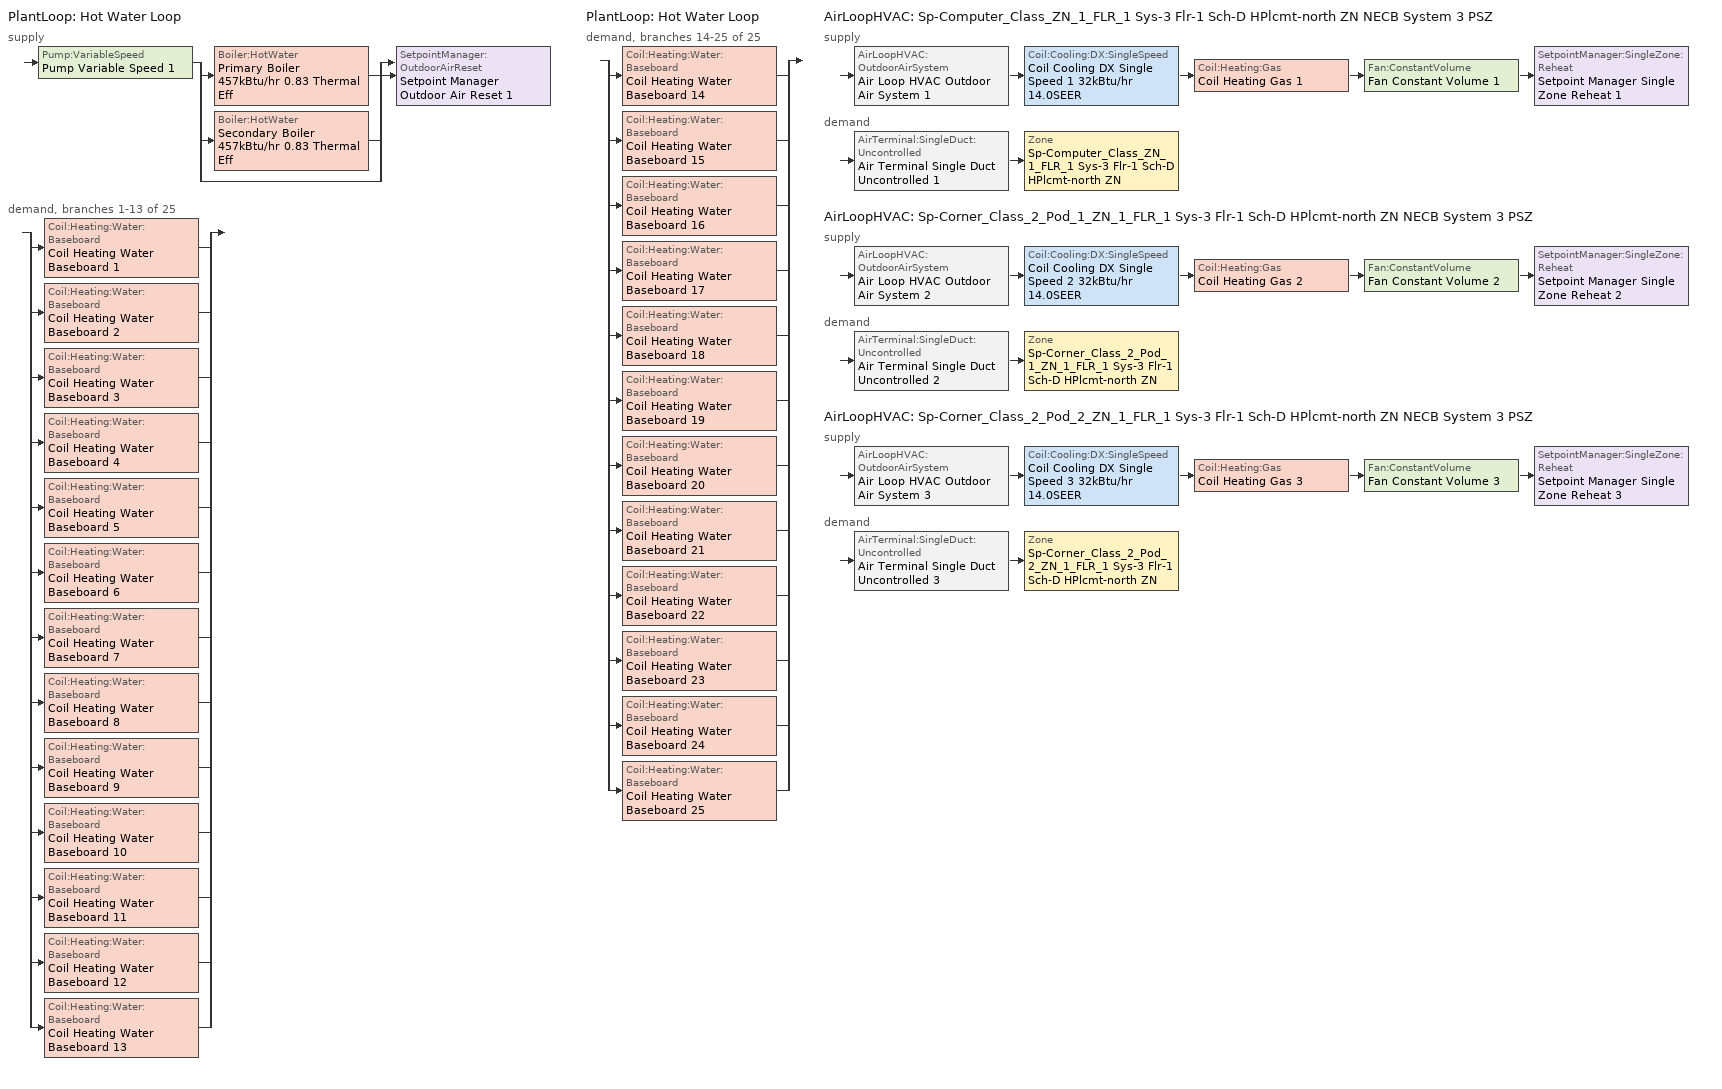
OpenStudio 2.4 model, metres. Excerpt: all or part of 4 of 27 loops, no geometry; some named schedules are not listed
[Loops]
PlantLoop 'Hot Water Loop'
 supply: Pump:VariableSpeed 'Pump Variable Speed 1' > split
  | Boiler:HotWater 'Primary Boiler 457kBtu/hr 0.83 Thermal Eff'
  | Boiler:HotWater 'Secondary Boiler 457kBtu/hr 0.83 Thermal Eff'
  | bypass
  join > SetpointManager:OutdoorAirReset 'Setpoint Manager Outdoor Air Reset 1'
 demand, branches 1-13 of 25: split
  | Coil:Heating:Water:Baseboard 'Coil Heating Water Baseboard 1'
  | Coil:Heating:Water:Baseboard 'Coil Heating Water Baseboard 2'
  | Coil:Heating:Water:Baseboard 'Coil Heating Water Baseboard 3'
  | Coil:Heating:Water:Baseboard 'Coil Heating Water Baseboard 4'
  | Coil:Heating:Water:Baseboard 'Coil Heating Water Baseboard 5'
  | Coil:Heating:Water:Baseboard 'Coil Heating Water Baseboard 6'
  | Coil:Heating:Water:Baseboard 'Coil Heating Water Baseboard 7'
  | Coil:Heating:Water:Baseboard 'Coil Heating Water Baseboard 8'
  | Coil:Heating:Water:Baseboard 'Coil Heating Water Baseboard 9'
  | Coil:Heating:Water:Baseboard 'Coil Heating Water Baseboard 10'
  | Coil:Heating:Water:Baseboard 'Coil Heating Water Baseboard 11'
  | Coil:Heating:Water:Baseboard 'Coil Heating Water Baseboard 12'
  | Coil:Heating:Water:Baseboard 'Coil Heating Water Baseboard 13'
PlantLoop 'Hot Water Loop'
 demand, branches 14-25 of 25: split
  | Coil:Heating:Water:Baseboard 'Coil Heating Water Baseboard 14'
  | Coil:Heating:Water:Baseboard 'Coil Heating Water Baseboard 15'
  | Coil:Heating:Water:Baseboard 'Coil Heating Water Baseboard 16'
  | Coil:Heating:Water:Baseboard 'Coil Heating Water Baseboard 17'
  | Coil:Heating:Water:Baseboard 'Coil Heating Water Baseboard 18'
  | Coil:Heating:Water:Baseboard 'Coil Heating Water Baseboard 19'
  | Coil:Heating:Water:Baseboard 'Coil Heating Water Baseboard 20'
  | Coil:Heating:Water:Baseboard 'Coil Heating Water Baseboard 21'
  | Coil:Heating:Water:Baseboard 'Coil Heating Water Baseboard 22'
  | Coil:Heating:Water:Baseboard 'Coil Heating Water Baseboard 23'
  | Coil:Heating:Water:Baseboard 'Coil Heating Water Baseboard 24'
  | Coil:Heating:Water:Baseboard 'Coil Heating Water Baseboard 25'
AirLoopHVAC 'Sp-Computer_Class_ZN_1_FLR_1 Sys-3 Flr-1 Sch-D HPlcmt-north ZN NECB System 3 PSZ'
 supply: AirLoopHVAC:OutdoorAirSystem 'Air Loop HVAC Outdoor Air System 1' > Coil:Cooling:DX:SingleSpeed 'Coil Cooling DX Single Speed 1 32kBtu/hr 14.0SEER' > Coil:Heating:Gas 'Coil Heating Gas 1' > Fan:ConstantVolume 'Fan Constant Volume 1' > SetpointManager:SingleZone:Reheat 'Setpoint Manager Single Zone Reheat 1'
 demand: AirTerminal:SingleDuct:Uncontrolled 'Air Terminal Single Duct Uncontrolled 1' > Zone 'Sp-Computer_Class_ZN_1_FLR_1 Sys-3 Flr-1 Sch-D HPlcmt-north ZN'
AirLoopHVAC 'Sp-Corner_Class_2_Pod_1_ZN_1_FLR_1 Sys-3 Flr-1 Sch-D HPlcmt-north ZN NECB System 3 PSZ'
 supply: AirLoopHVAC:OutdoorAirSystem 'Air Loop HVAC Outdoor Air System 2' > Coil:Cooling:DX:SingleSpeed 'Coil Cooling DX Single Speed 2 32kBtu/hr 14.0SEER' > Coil:Heating:Gas 'Coil Heating Gas 2' > Fan:ConstantVolume 'Fan Constant Volume 2' > SetpointManager:SingleZone:Reheat 'Setpoint Manager Single Zone Reheat 2'
 demand: AirTerminal:SingleDuct:Uncontrolled 'Air Terminal Single Duct Uncontrolled 2' > Zone 'Sp-Corner_Class_2_Pod_1_ZN_1_FLR_1 Sys-3 Flr-1 Sch-D HPlcmt-north ZN'
AirLoopHVAC 'Sp-Corner_Class_2_Pod_2_ZN_1_FLR_1 Sys-3 Flr-1 Sch-D HPlcmt-north ZN NECB System 3 PSZ'
 supply: AirLoopHVAC:OutdoorAirSystem 'Air Loop HVAC Outdoor Air System 3' > Coil:Cooling:DX:SingleSpeed 'Coil Cooling DX Single Speed 3 32kBtu/hr 14.0SEER' > Coil:Heating:Gas 'Coil Heating Gas 3' > Fan:ConstantVolume 'Fan Constant Volume 3' > SetpointManager:SingleZone:Reheat 'Setpoint Manager Single Zone Reheat 3'
 demand: AirTerminal:SingleDuct:Uncontrolled 'Air Terminal Single Duct Uncontrolled 3' > Zone 'Sp-Corner_Class_2_Pod_2_ZN_1_FLR_1 Sys-3 Flr-1 Sch-D HPlcmt-north ZN'
[Sizing:Zone] Zone Cooling Design Supply Air Temperature Input Method=SupplyAirTemperature; Zone Cooling Design Supply Air Temperature {C}=13; Zone Cooling Design Supply Air Temperature Difference {deltaC}=11.11; Zone Heating Design Supply Air Temperature Input Method=SupplyAirTemperature; Zone Heating Design Supply Air Temperature {C}=43; Zone Heating Design Supply Air Temperature Difference {deltaC}=11.11; Zone Cooling Design Supply Air Humidity Ratio {kg-H2O/kg-air}=0.0085; Zone Heating Design Supply Air Humidity Ratio {kg-H2O/kg-air}=0.008; Zone Heating Sizing Factor=1.3; Zone Cooling Sizing Factor=1.1; Cooling Design Air Flow Method=DesignDay; Heating Design Air Flow Method=DesignDay; Account for Dedicated Outdoor Air System=No; Dedicated Outdoor Air System Control Strategy=NeutralSupplyAir; Dedicated Outdoor Air Low Setpoint Temperature for Design {C}=autosize; Dedicated Outdoor Air High Setpoint Temperature for Design {C}=autosize
Sp-Computer_Class_ZN_1_FLR_1 Sys-3 Flr-1 Sch-D HPlcmt-north ZN; Sp-Corner_Class_2_Pod_1_ZN_1_FLR_1 Sys-3 Flr-1 Sch-D HPlcmt-north ZN; Sp-Corner_Class_2_Pod_2_ZN_1_FLR_1 Sys-3 Flr-1 Sch-D HPlcmt-north ZN
[Zone equipment]
Sp-Computer_Class_ZN_1_FLR_1 Sys-3 Flr-1 Sch-D HPlcmt-north ZN: Air Terminal Single Duct Uncontrolled 1, Zone HVAC Baseboard Convective Water 1
Sp-Corner_Class_2_Pod_1_ZN_1_FLR_1 Sys-3 Flr-1 Sch-D HPlcmt-north ZN: Air Terminal Single Duct Uncontrolled 2, Zone HVAC Baseboard Convective Water 2
Sp-Corner_Class_2_Pod_2_ZN_1_FLR_1 Sys-3 Flr-1 Sch-D HPlcmt-north ZN: Air Terminal Single Duct Uncontrolled 3, Zone HVAC Baseboard Convective Water 3
[PlantLoop]
Hot Water Loop: Fluid Type=Water; Glycol Concentration=0; Plant Loop Volume {m3}=Autocalculate; Load Distribution Scheme=Optimal
[Sizing:Plant]
Hot Water Loop: Loop Type=Heating; Design Loop Exit Temperature {C}=82; Loop Design Temperature Difference {deltaC}=16; Sizing Option=NonCoincident; Zone Timesteps in Averaging Window=1; Coincident Sizing Factor Mode=None
[Pump:VariableSpeed]
Pump Variable Speed 1: Motor Efficiency=0.865; Pump Control Type=Intermittent; Skin Loss Radiative Fraction=0.5; Design Power Sizing Method=PowerPerFlowPerPressure; Design Electric Power per Unit Flow Rate {W/(m3/s)}=348701.1; Design Shaft Power per Unit Flow Rate per Unit Head {W-s/m3-Pa}=1.45151; Design Minimum Flow Rate Fraction=0
[Boiler:HotWater] Fuel Type=NaturalGas; Nominal Capacity {W}=134007; Nominal Thermal Efficiency=0.83; Normalized Boiler Efficiency Curve=BOILER-EFFFPLR-NECB2011; Water Outlet Upper Temperature Limit {C}=99; Boiler Flow Mode=ConstantFlow; Parasitic Electric Load {W}=0; Sizing Factor=1
Primary Boiler 457kBtu/hr 0.83 Thermal Eff; Secondary Boiler 457kBtu/hr 0.83 Thermal Eff
[SetpointManager:OutdoorAirReset]
Setpoint Manager Outdoor Air Reset 1: Control Variable=Temperature; Setpoint at Outdoor Low Temperature {C}=82; Outdoor Low Temperature {C}=-16; Setpoint at Outdoor High Temperature {C}=60; Outdoor High Temperature {C}=0
[AirLoopHVAC] Design Supply Air Flow Rate {m3/s}=AutoSize
Name | Availability Schedule
Sp-Computer_Class_ZN_1_FLR_1 Sys-3 Flr-1 Sch-D HPlcmt-north ZN NECB System 3 PSZ | Sp-Computer_Class_ZN_1_FLR_1 Sys-3 Flr-1 Sch-D HPlcmt-north ZN NECB System 3 PSZ Occ Sch
Sp-Corner_Class_2_Pod_1_ZN_1_FLR_1 Sys-3 Flr-1 Sch-D HPlcmt-north ZN NECB System 3 PSZ | Sp-Corner_Class_2_Pod_1_ZN_1_FLR_1 Sys-3 Flr-1 Sch-D HPlcmt-north ZN NECB System 3 PSZ Occ Sch
Sp-Corner_Class_2_Pod_2_ZN_1_FLR_1 Sys-3 Flr-1 Sch-D HPlcmt-north ZN NECB System 3 PSZ | Sp-Corner_Class_2_Pod_2_ZN_1_FLR_1 Sys-3 Flr-1 Sch-D HPlcmt-north ZN NECB System 3 PSZ Occ Sch
[Sizing:System] Type of Load to Size On=Sensible; Design Outdoor Air Flow Rate {m3/s}=Autosize; Minimum System Air Flow Ratio=1; Preheat Design Temperature {C}=7; Preheat Design Humidity Ratio {kg-H2O/kg-Air}=0.008; Precool Design Temperature {C}=13; Precool Design Humidity Ratio {kg-H2O/kg-Air}=0.008; Central Cooling Design Supply Air Temperature {C}=13; Central Heating Design Supply Air Temperature {C}=43; Sizing Option=NonCoincident; 100% Outdoor Air in Cooling=No; 100% Outdoor Air in Heating=No; Central Cooling Design Supply Air Humidity Ratio {kg-H2O/kg-Air}=0.0085; Central Heating Design Supply Air Humidity Ratio {kg-H2O/kg-Air}=0.008; Cooling Design Air Flow Method=DesignDay; Cooling Design Air Flow Rate {m3/s}=0; Heating Design Air Flow Method=DesignDay; Heating Design Air Flow Rate {m3/s}=0; System Outdoor Air Method=ZoneSum; Zone Maximum Outdoor Air Fraction=1; Cooling Supply Air Flow Rate Per Floor Area {m3/s-m2}=0.00996765; Cooling Fraction of Autosized Cooling Supply Air Flow Rate=1; Cooling Supply Air Flow Rate Per Unit Cooling Capacity {m3/s-W}=3.94755e-05; Heating Supply Air Flow Rate Per Floor Area {m3/s-m2}=0.00996765; Heating Fraction of Autosized Heating Supply Air Flow Rate=1; Heating Fraction of Autosized Cooling Supply Air Flow Rate=1; Heating Supply Air Flow Rate Per Unit Heating Capacity {m3/s-W}=3.15882e-05; Cooling Design Capacity Method=CoolingDesignCapacity; Cooling Design Capacity {W}=autosize; Cooling Design Capacity Per Floor Area {W/m2}=234.7; Fraction of Autosized Cooling Design Capacity=1; Heating Design Capacity Method=HeatingDesignCapacity; Heating Design Capacity {W}=autosize; Heating Design Capacity Per Floor Area {W/m2}=157; Fraction of Autosized Heating Design Capacity=1; Central Cooling Capacity Control Method=OnOff
Sp-Computer_Class_ZN_1_FLR_1 Sys-3 Flr-1 Sch-D HPlcmt-north ZN NECB System 3 PSZ; Sp-Corner_Class_2_Pod_1_ZN_1_FLR_1 Sys-3 Flr-1 Sch-D HPlcmt-north ZN NECB System 3 PSZ; Sp-Corner_Class_2_Pod_2_ZN_1_FLR_1 Sys-3 Flr-1 Sch-D HPlcmt-north ZN NECB System 3 PSZ
[Fan:ConstantVolume] Availability Schedule=Always On Discrete; Fan Efficiency=0.39975; Pressure Rise {Pa}=640; Maximum Flow Rate {m3/s}=AutoSize; Motor Efficiency=0.615
Fan Constant Volume 1; Fan Constant Volume 2; Fan Constant Volume 3
[Coil:Heating:Gas] Availability Schedule=Always On Discrete; Gas Burner Efficiency=0.8; Nominal Capacity {W}=AutoSize; Parasitic Electric Load {W}=0; Parasitic Gas Load {W}=0
Coil Heating Gas 1; Coil Heating Gas 2; Coil Heating Gas 3
[Coil:Cooling:DX:SingleSpeed] Availability Schedule=Always On Discrete; Rated Total Cooling Capacity {W}=autosize; Rated Sensible Heat Ratio=autosize; Rated COP {W/W}=3.8248; Rated Air Flow Rate {m3/s}=autosize; Rated Evaporator Fan Power Per Volume Flow Rate {W/(m3/s)}=773.3; Total Cooling Capacity Function of Temperature Curve=DXCOOL-NECB2011-REF-CAPFT; Total Cooling Capacity Function of Flow Fraction Curve=DXCOOL-NECB2011-REF-CAPFFLOW; Energy Input Ratio Function of Temperature Curve=DXCOOL-NECB2011-REF-COOLEIRFT; Energy Input Ratio Function of Flow Fraction Curve=DXCOOL-NECB2011-REF-COOLEIRFFLOW; Part Load Fraction Correlation Curve=DXCOOL-NECB2011-REF-COOLPLFFPLR; Condenser Type=AirCooled; Evaporative Condenser Effectiveness=0; Evaporative Condenser Air Flow Rate {m3/s}=Autosize; Evaporative Condenser Pump Rated Power Consumption {W}=Autosize; Crankcase Heater Capacity {W}=0; Maximum Outdoor Dry-Bulb Temperature for Crankcase Heater Operation {C}=0; Basin Heater Capacity {W/K}=0; Basin Heater Setpoint Temperature {C}=10
Coil Cooling DX Single Speed 1 32kBtu/hr 14.0SEER; Coil Cooling DX Single Speed 2 32kBtu/hr 14.0SEER; Coil Cooling DX Single Speed 3 32kBtu/hr 14.0SEER
[Controller:OutdoorAir] Minimum Outdoor Air Flow Rate {m3/s}=0; Maximum Outdoor Air Flow Rate {m3/s}=Autosize; Economizer Control Type=NoEconomizer; Economizer Control Action Type=ModulateFlow; Economizer Maximum Limit Dry-Bulb Temperature {C}=28; Economizer Maximum Limit Enthalpy {J/kg}=64000; Economizer Minimum Limit Dry-Bulb Temperature {C}=-100; Lockout Type=NoLockout; Minimum Limit Type=FixedMinimum; High Humidity Control=No; Heat Recovery Bypass Control Type=BypassWhenWithinEconomizerLimits
Name | Minimum Outdoor Air Schedule | Controller Mechanical Ventilation
Controller Outdoor Air 1 | Sp-Computer_Class_ZN_1_FLR_1 Sys-3 Flr-1 Sch-D HPlcmt-north ZN NECB System 3 PSZ Occ Sch | Controller Mechanical Ventilation 1
Controller Outdoor Air 2 | Sp-Corner_Class_2_Pod_1_ZN_1_FLR_1 Sys-3 Flr-1 Sch-D HPlcmt-north ZN NECB System 3 PSZ Occ Sch | Controller Mechanical Ventilation 2
Controller Outdoor Air 3 | Sp-Corner_Class_2_Pod_2_ZN_1_FLR_1 Sys-3 Flr-1 Sch-D HPlcmt-north ZN NECB System 3 PSZ Occ Sch | Controller Mechanical Ventilation 3
[Controller:MechanicalVentilation] Availability Schedule=Always On Discrete; System Outdoor Air Method=ZoneSum
Controller Mechanical Ventilation 1; Controller Mechanical Ventilation 2; Controller Mechanical Ventilation 3
[AirLoopHVAC:OutdoorAirSystem]
Name | Controller
Air Loop HVAC Outdoor Air System 1 | Controller Outdoor Air 1
Air Loop HVAC Outdoor Air System 2 | Controller Outdoor Air 2
Air Loop HVAC Outdoor Air System 3 | Controller Outdoor Air 3
[SetpointManager:SingleZone:Reheat] Minimum Supply Air Temperature {C}=13; Maximum Supply Air Temperature {C}=43
Name | Control Zone
Setpoint Manager Single Zone Reheat 1 | Sp-Computer_Class_ZN_1_FLR_1 Sys-3 Flr-1 Sch-D HPlcmt-north ZN
Setpoint Manager Single Zone Reheat 2 | Sp-Corner_Class_2_Pod_1_ZN_1_FLR_1 Sys-3 Flr-1 Sch-D HPlcmt-north ZN
Setpoint Manager Single Zone Reheat 3 | Sp-Corner_Class_2_Pod_2_ZN_1_FLR_1 Sys-3 Flr-1 Sch-D HPlcmt-north ZN
[AirTerminal:SingleDuct:Uncontrolled] Availability Schedule=Always On Discrete; Maximum Air Flow Rate {m3/s}=AutoSize
Air Terminal Single Duct Uncontrolled 1; Air Terminal Single Duct Uncontrolled 2; Air Terminal Single Duct Uncontrolled 3
[Coil:Heating:Water:Baseboard] Heating Design Capacity Method=HeatingDesignCapacity; Heating Design Capacity {W}=autosize; Heating Design Capacity Per Floor Area {W/m2}=0; Fraction of Autosized Heating Design Capacity=0.8
Coil Heating Water Baseboard 1; Coil Heating Water Baseboard 2; Coil Heating Water Baseboard 3; Coil Heating Water Baseboard 4; Coil Heating Water Baseboard 5; Coil Heating Water Baseboard 6; Coil Heating Water Baseboard 7; Coil Heating Water Baseboard 8; Coil Heating Water Baseboard 9; Coil Heating Water Baseboard 10; Coil Heating Water Baseboard 11; Coil Heating Water Baseboard 12; Coil Heating Water Baseboard 13; Coil Heating Water Baseboard 14; Coil Heating Water Baseboard 15; Coil Heating Water Baseboard 16; Coil Heating Water Baseboard 17; Coil Heating Water Baseboard 18; Coil Heating Water Baseboard 19; Coil Heating Water Baseboard 20; Coil Heating Water Baseboard 21; Coil Heating Water Baseboard 22; Coil Heating Water Baseboard 23; Coil Heating Water Baseboard 24; Coil Heating Water Baseboard 25
[ZoneHVAC:Baseboard:Convective:Water] Availability Schedule=Always On Discrete
Name | Heating Coil
Zone HVAC Baseboard Convective Water 1 | Coil Heating Water Baseboard 1
Zone HVAC Baseboard Convective Water 2 | Coil Heating Water Baseboard 2
Zone HVAC Baseboard Convective Water 3 | Coil Heating Water Baseboard 3
Zone HVAC Baseboard Convective Water 4 | Coil Heating Water Baseboard 4
Zone HVAC Baseboard Convective Water 5 | Coil Heating Water Baseboard 5
Zone HVAC Baseboard Convective Water 6 | Coil Heating Water Baseboard 6
Zone HVAC Baseboard Convective Water 7 | Coil Heating Water Baseboard 7
Zone HVAC Baseboard Convective Water 8 | Coil Heating Water Baseboard 8
Zone HVAC Baseboard Convective Water 9 | Coil Heating Water Baseboard 9
Zone HVAC Baseboard Convective Water 10 | Coil Heating Water Baseboard 10
Zone HVAC Baseboard Convective Water 11 | Coil Heating Water Baseboard 11
Zone HVAC Baseboard Convective Water 12 | Coil Heating Water Baseboard 12
Zone HVAC Baseboard Convective Water 13 | Coil Heating Water Baseboard 13
Zone HVAC Baseboard Convective Water 14 | Coil Heating Water Baseboard 14
Zone HVAC Baseboard Convective Water 15 | Coil Heating Water Baseboard 15
Zone HVAC Baseboard Convective Water 16 | Coil Heating Water Baseboard 16
Zone HVAC Baseboard Convective Water 17 | Coil Heating Water Baseboard 17
Zone HVAC Baseboard Convective Water 18 | Coil Heating Water Baseboard 18
Zone HVAC Baseboard Convective Water 19 | Coil Heating Water Baseboard 19
Zone HVAC Baseboard Convective Water 20 | Coil Heating Water Baseboard 20
Zone HVAC Baseboard Convective Water 21 | Coil Heating Water Baseboard 21
Zone HVAC Baseboard Convective Water 22 | Coil Heating Water Baseboard 22
Zone HVAC Baseboard Convective Water 23 | Coil Heating Water Baseboard 23
Zone HVAC Baseboard Convective Water 24 | Coil Heating Water Baseboard 24
Zone HVAC Baseboard Convective Water 25 | Coil Heating Water Baseboard 25
[Schedule:Ruleset]
Name | Default Day Schedule | Summer Design Day Schedule | Winter Design Day Schedule
Sp-Computer_Class_ZN_1_FLR_1 Sys-3 Flr-1 Sch-D HPlcmt-north ZN NECB System 3 PSZ Occ Sch | Sp-Computer_Class_ZN_1_FLR_1 Sys-3 Flr-1 Sch-D HPlcmt-north ZN NECB System 3 PSZ Occ Sch Default | Sp-Computer_Class_ZN_1_FLR_1 Sys-3 Flr-1 Sch-D HPlcmt-north ZN NECB System 3 PSZ Occ Sch Summer Design Day | Sp-Computer_Class_ZN_1_FLR_1 Sys-3 Flr-1 Sch-D HPlcmt-north ZN NECB System 3 PSZ Occ Sch Winter Design Day
Sp-Corner_Class_2_Pod_1_ZN_1_FLR_1 Sys-3 Flr-1 Sch-D HPlcmt-north ZN NECB System 3 PSZ Occ Sch | Sp-Corner_Class_2_Pod_1_ZN_1_FLR_1 Sys-3 Flr-1 Sch-D HPlcmt-north ZN NECB System 3 PSZ Occ Sch Default | Sp-Corner_Class_2_Pod_1_ZN_1_FLR_1 Sys-3 Flr-1 Sch-D HPlcmt-north ZN NECB System 3 PSZ Occ Sch Summer Design Day | Sp-Corner_Class_2_Pod_1_ZN_1_FLR_1 Sys-3 Flr-1 Sch-D HPlcmt-north ZN NECB System 3 PSZ Occ Sch Winter Design Day
Sp-Corner_Class_2_Pod_2_ZN_1_FLR_1 Sys-3 Flr-1 Sch-D HPlcmt-north ZN NECB System 3 PSZ Occ Sch | Sp-Corner_Class_2_Pod_2_ZN_1_FLR_1 Sys-3 Flr-1 Sch-D HPlcmt-north ZN NECB System 3 PSZ Occ Sch Default | Sp-Corner_Class_2_Pod_2_ZN_1_FLR_1 Sys-3 Flr-1 Sch-D HPlcmt-north ZN NECB System 3 PSZ Occ Sch Summer Design Day | Sp-Corner_Class_2_Pod_2_ZN_1_FLR_1 Sys-3 Flr-1 Sch-D HPlcmt-north ZN NECB System 3 PSZ Occ Sch Winter Design Day
[Schedule:Day]
Sp-Computer_Class_ZN_1_FLR_1 Sys-3 Flr-1 Sch-D HPlcmt-north ZN NECB System 3 PSZ Occ Sch Default; Sp-Computer_Class_ZN_1_FLR_1 Sys-3 Flr-1 Sch-D HPlcmt-north ZN NECB System 3 PSZ Occ Sch Winter Design Day; Sp-Computer_Class_ZN_1_FLR_1 Sys-3 Flr-1 Sch-D HPlcmt-north ZN NECB System 3 PSZ Occ Sch Summer Design Day: 24, 0, 1
[Schedule:Rule] Schedule Ruleset=Sp-Computer_Class_ZN_1_FLR_1 Sys-3 Flr-1 Sch-D HPlcmt-north ZN NECB System 3 PSZ Occ Sch; Date Specification Type=DateRange; Start Month=1; Start Day=1; End Month=12
Sp-Computer_Class_ZN_1_FLR_1 Sys-3 Flr-1 Sch-D HPlcmt-north ZN NECB System 3 PSZ Occ Sch Monday Rule: Rule Order=6; Day Schedule=Sp-Computer_Class_ZN_1_FLR_1 Sys-3 Flr-1 Sch-D HPlcmt-north ZN NECB System 3 PSZ Occ Sch Monday; Apply Monday=Yes; End Day=25
Sp-Computer_Class_ZN_1_FLR_1 Sys-3 Flr-1 Sch-D HPlcmt-north ZN NECB System 3 PSZ Occ Sch Tuesday Rule: Rule Order=5; Day Schedule=Sp-Computer_Class_ZN_1_FLR_1 Sys-3 Flr-1 Sch-D HPlcmt-north ZN NECB System 3 PSZ Occ Sch Tuesday; End Day=26; Apply Tuesday=Yes
Sp-Computer_Class_ZN_1_FLR_1 Sys-3 Flr-1 Sch-D HPlcmt-north ZN NECB System 3 PSZ Occ Sch Wednesday Rule: Rule Order=4; Day Schedule=Sp-Computer_Class_ZN_1_FLR_1 Sys-3 Flr-1 Sch-D HPlcmt-north ZN NECB System 3 PSZ Occ Sch Wednesday; End Day=27; Apply Wednesday=Yes
Sp-Computer_Class_ZN_1_FLR_1 Sys-3 Flr-1 Sch-D HPlcmt-north ZN NECB System 3 PSZ Occ Sch Thursday Rule: Rule Order=3; Day Schedule=Sp-Computer_Class_ZN_1_FLR_1 Sys-3 Flr-1 Sch-D HPlcmt-north ZN NECB System 3 PSZ Occ Sch Thursday; End Day=28; Apply Thursday=Yes
Sp-Computer_Class_ZN_1_FLR_1 Sys-3 Flr-1 Sch-D HPlcmt-north ZN NECB System 3 PSZ Occ Sch Friday Rule: Rule Order=2; Day Schedule=Sp-Computer_Class_ZN_1_FLR_1 Sys-3 Flr-1 Sch-D HPlcmt-north ZN NECB System 3 PSZ Occ Sch Friday; End Day=29; Apply Friday=Yes
Sp-Computer_Class_ZN_1_FLR_1 Sys-3 Flr-1 Sch-D HPlcmt-north ZN NECB System 3 PSZ Occ Sch Saturday Rule: Rule Order=1; Day Schedule=Sp-Computer_Class_ZN_1_FLR_1 Sys-3 Flr-1 Sch-D HPlcmt-north ZN NECB System 3 PSZ Occ Sch Saturday; End Day=30; Apply Saturday=Yes
[Schedule:Constant]
Always On Discrete: Value=1
[Curve:Biquadratic] Minimum Value of x=13; Maximum Value of x=24; Minimum Value of y=24; Maximum Value of y=46
Name | Coefficient1 Constant | Coefficient2 x | Coefficient3 x**2 | Coefficient4 y | Coefficient5 y**2 | Coefficient6 x*y
DXCOOL-NECB2011-REF-CAPFT | 0.867905 | 0.0142459 | 0.00055436 | -0.0075575 | 3.3e-05 | -0.0001918
DXCOOL-NECB2011-REF-COOLEIRFT | 0.116936 | 0.0284933 | -0.0004112 | 0.0214108 | 0.00016103 | -0.0006791
[Curve:Quadratic] Coefficient1 Constant=1; Coefficient2 x=0; Coefficient3 x**2=0; Minimum Value of x=0; Maximum Value of x=1
DXCOOL-NECB2011-REF-CAPFFLOW; DXCOOL-NECB2011-REF-COOLEIRFFLOW
[Curve:Cubic] Maximum Value of x=1
Name | Coefficient1 Constant | Coefficient2 x | Coefficient3 x**2 | Coefficient4 x**3 | Minimum Value of x
DXCOOL-NECB2011-REF-COOLPLFFPLR | 0.0277 | 4.9151 | -8.184 | 4.2702 | 0.7
BOILER-EFFFPLR-NECB2011 | 0.2901 | 2.6664 | -3.764 | 1.82 | 0
